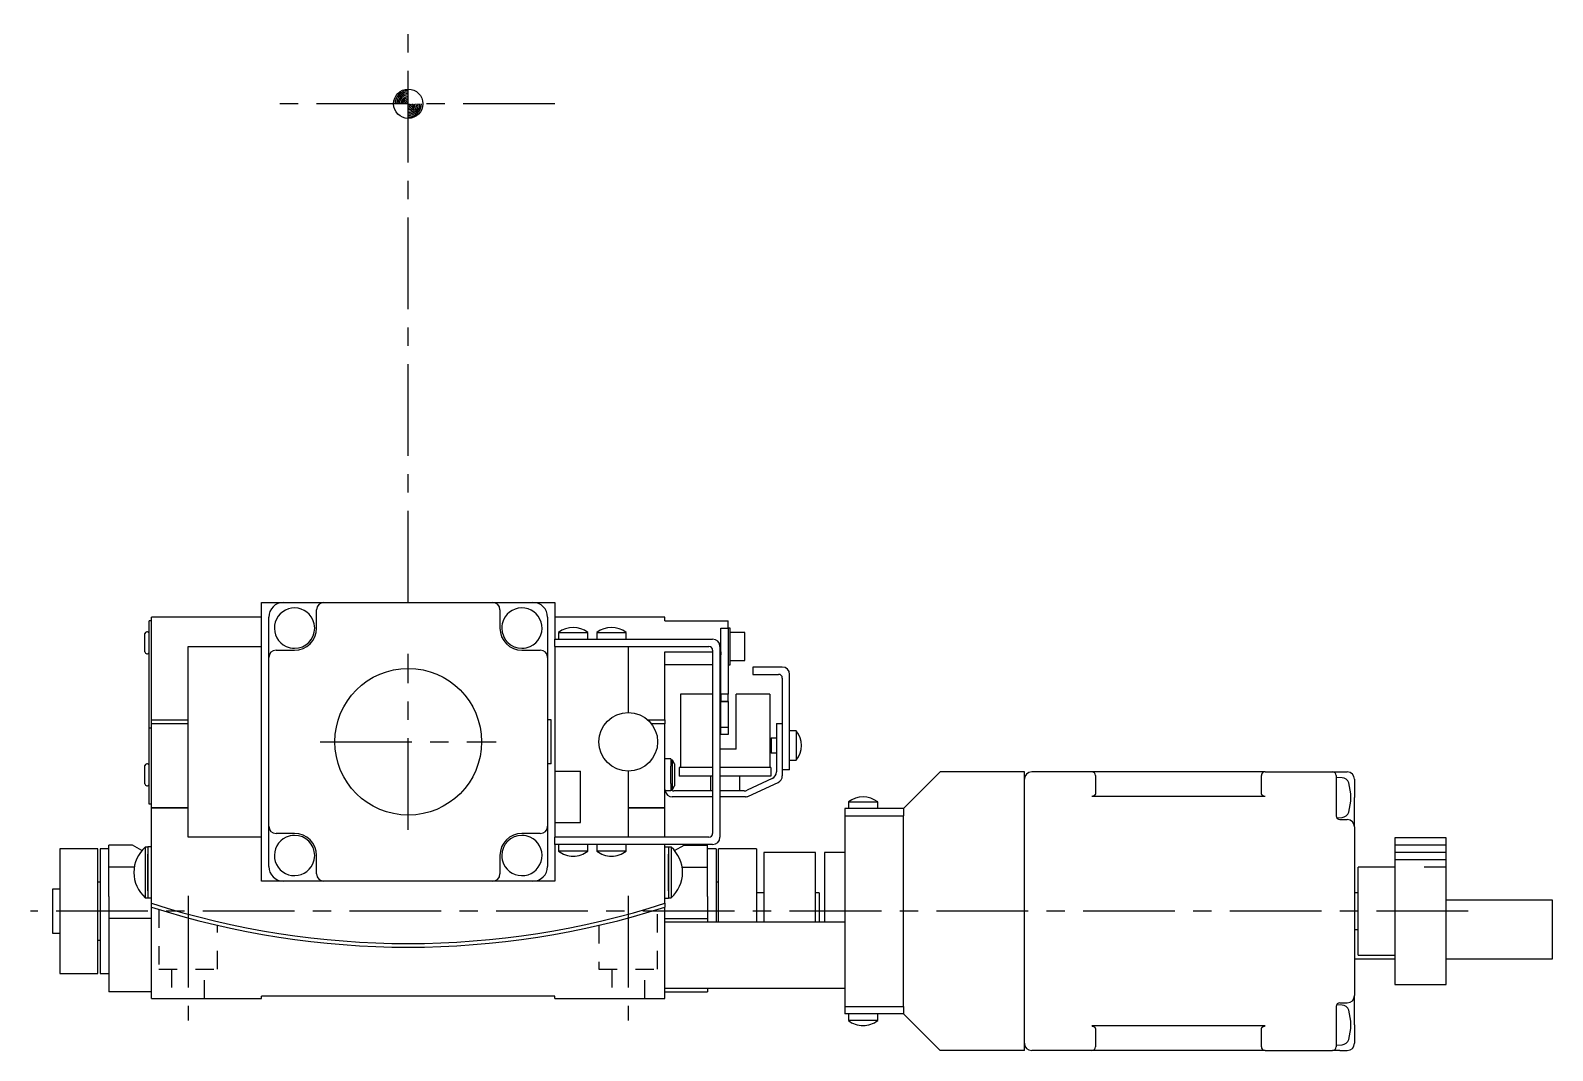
# Model space of a CAD drawing. Extents: x 124 to 838, y 27 to 513.
# Drawn here: x 207.3 to 414.7, y 64.5 to 203.6 of the extents above; entities that cross this region are included whole.
import ezdxf

# ---------------------------------------------------------------- set-up
doc = ezdxf.new("R2010")
doc.units = 0
doc.header["$LTSCALE"] = 10
doc.linetypes.add('CENTER', pattern=[2, 1.25, -0.25, 0.25, -0.25])
doc.linetypes.add('DOT', pattern=[0.5, 0.25, -0.25])
for name, color, linetype in [('1', 7, 'CONTINUOUS'), ('11', 7, 'CONTINUOUS'), ('2', 7, 'CONTINUOUS')]:
    doc.layers.add(name, color=color, linetype=linetype)

msp = doc.modelspace()

# ---------------------------------------------------------------- linework, layer by layer
at = {"layer": '1', "color": 7, "linetype": 'CONTINUOUS'}
for p, q in [((238.750001, 87.55), (238.750001, 125.55)), ((238.750001, 125.55), (241.750001, 125.55)), ((241.750001, 125.55), (245.835787, 125.55)), ((241.750001, 125.55), (243.101769, 125.55)), ((245.835787, 125.55), (247.250001, 125.55)), ((246.250001, 122.05), (246.250001, 124.55)), ((247.250001, 125.55), (270.250001, 125.55)), ((270.250001, 125.55), (271.664215, 125.55)), ((271.250001, 124.55), (271.250001, 122.05)), ((271.664215, 125.55), (275.750001, 125.55)), ((274.398233, 125.55), (275.750001, 125.55)), ((275.750001, 125.55), (278.750001, 125.55)), ((278.750001, 125.55), (278.750001, 120.55)), ((223.750001, 123.05), (223.450001, 123.05)), ((223.450001, 121.05), (223.450001, 123.05)), ((223.750001, 109.55), (223.750001, 123.55)), ((238.750001, 123.55), (223.750001, 123.55)), ((239.750001, 119.464214), (239.750001, 123.55)), ((239.750001, 122.198232), (239.750001, 123.55)), ((277.750001, 123.55), (277.750001, 119.464214)), ((277.750001, 123.55), (277.750001, 122.198232)), ((293.750001, 123.55), (278.750001, 123.55)), ((293.750001, 123.05), (293.750001, 123.55)), ((293.750001, 123.05), (302.350001, 123.05)), ((302.350001, 122.05), (302.350001, 123.05)), ((222.850001, 119.158407), (222.850001, 121.3)), ((223.200001, 121.55), (223.100001, 121.55)), ((223.450001, 110.696213), (223.450001, 121.05)), ((278.750001, 119.55), (278.750001, 120.55)), ((278.750001, 120.55), (300.250001, 120.55)), ((279.250001, 121.447999), (281.250001, 121.447999)), ((279.250001, 121.447999), (279.250001, 120.55)), ((281.250001, 121.447999), (283.250001, 121.447999)), ((283.250001, 120.55), (283.250001, 121.447999)), ((284.450001, 121.447999), (286.450001, 121.447999)), ((284.450001, 121.447999), (284.450001, 120.55)), ((286.450001, 121.447999), (288.450001, 121.447999)), ((288.450001, 120.55), (288.450001, 121.447999)), ((301.350001, 122.05), (302.350001, 122.05)), ((301.350001, 118.81327), (301.350001, 122.05)), ((302.350001, 122.05), (302.350001, 113.05)), ((302.650001, 122.05), (302.350001, 122.05)), ((302.650001, 119.55), (302.650001, 122.05)), ((304.650001, 121.45), (302.650001, 121.45)), ((304.650001, 119.55), (304.650001, 121.45)), ((222.850001, 118.8), (222.850001, 119.158407)), ((223.100001, 118.55), (223.200001, 118.55)), ((228.750001, 119.55), (238.750001, 119.55)), ((228.750001, 93.55), (228.750001, 119.55)), ((239.750001, 118.05), (239.750001, 119.464214)), ((240.750001, 119.05), (243.250001, 119.05)), ((274.250001, 119.05), (276.750001, 119.05)), ((277.750001, 119.464214), (277.750001, 118.05)), ((278.750001, 119.55), (299.750001, 119.55)), ((278.750001, 119.55), (278.750001, 102.55)), ((288.750001, 119.55), (288.750001, 110.55)), ((293.750001, 118.81327), (300.250001, 118.81327)), ((293.750001, 109.55), (293.750001, 118.81327)), ((300.250001, 119.05), (300.250001, 94.05)), ((301.250001, 119.55), (301.250001, 93.55)), ((301.250001, 118.81327), (301.350001, 118.81327)), ((301.350001, 118.81327), (301.350001, 118.407718)), ((301.350001, 113.05), (301.350001, 118.407718)), ((302.650001, 117.05), (302.650001, 119.55)), ((304.650001, 117.65), (304.650001, 119.55)), ((239.750001, 95.05), (239.750001, 118.05)), ((277.750001, 118.05), (277.750001, 95.05)), ((300.250001, 117.05), (293.750001, 117.05)), ((301.350001, 117.05), (301.250001, 117.05)), ((302.350001, 117.05), (302.650001, 117.05)), ((302.650001, 117.65), (304.650001, 117.65)), ((305.750001, 116.75), (305.750001, 115.75)), ((309.750001, 116.75), (305.750001, 116.75)), ((305.750001, 115.75), (309.250001, 115.75)), ((309.750001, 115.25), (309.750001, 102.75)), ((310.750001, 102.75), (310.750001, 115.75)), ((295.850001, 113.05), (295.850001, 103.05)), ((300.250001, 113.05), (295.850001, 113.05)), ((302.350001, 113.05), (301.350001, 113.05)), ((301.350001, 113.05), (301.350001, 112.05)), ((301.350001, 112.05), (302.350001, 112.05)), ((302.350001, 112.05), (301.350001, 112.05)), ((301.350001, 108.55), (301.350001, 112.05)), ((302.350001, 112.05), (302.350001, 113.05)), ((302.350001, 112.05), (302.350001, 108.55)), ((303.450001, 105.55), (303.450001, 113.05)), ((308.050001, 113.05), (303.450001, 113.05)), ((308.050001, 113.05), (308.050001, 103.05)), ((223.450001, 108.83433), (223.450001, 110.696213)), ((223.450001, 108.413613), (223.450001, 108.83433)), ((223.450001, 106.413613), (223.450001, 108.413613)), ((223.750001, 108.413613), (223.450001, 108.413613)), ((223.750001, 109.00859), (223.750001, 109.55)), ((223.750001, 109.55), (228.750001, 109.55)), ((223.750001, 97.55), (223.750001, 109.00859)), ((228.750001, 109.00859), (223.750001, 109.00859)), ((278.250001, 109.55), (277.750001, 109.55)), ((278.250001, 103.55), (278.250001, 109.55)), ((291.395752, 109.55), (293.750001, 109.55)), ((293.750001, 109.00859), (291.905209, 109.00859)), ((293.750001, 109.55), (293.750001, 109.00859)), ((293.750001, 97.55), (293.750001, 109.00859)), ((301.350001, 108.55), (302.350001, 108.55)), ((301.350001, 107.55), (301.350001, 108.55)), ((302.350001, 108.55), (302.350001, 107.55)), ((308.950001, 109.05), (308.950001, 102.435003)), ((308.950001, 109.05), (309.750001, 109.05)), ((311.648, 108.05), (310.750001, 108.05)), ((311.648, 108.05), (311.648, 106.05)), ((223.450001, 100.05), (223.450001, 106.413613)), ((302.350001, 107.55), (301.350001, 107.55)), ((308.250001, 107.05), (308.050001, 106.85)), ((308.250001, 107.05), (308.250001, 106.05)), ((308.950001, 107.05), (308.250001, 107.05)), ((308.250001, 106.05), (308.250001, 105.05)), ((311.648, 106.05), (311.648, 104.05)), ((294.550001, 104.25), (293.750001, 104.25)), ((294.550001, 104.25), (294.550001, 103.25)), ((294.761326, 104.05), (294.550001, 104.05)), ((294.761326, 100.05), (294.761326, 104.05)), ((295.050001, 103.55), (294.761326, 104.05)), ((303.450001, 105.55), (301.250001, 105.55)), ((308.050001, 105.25), (308.250001, 105.05)), ((308.250001, 105.05), (308.950001, 105.05)), ((310.750001, 104.05), (311.648, 104.05)), ((222.850001, 101.158407), (222.850001, 103.3)), ((223.200001, 103.55), (223.100001, 103.55)), ((278.250001, 103.55), (277.750001, 103.55)), ((278.750001, 102.55), (282.250001, 102.55)), ((278.750001, 102.55), (278.750001, 95.55)), ((282.250001, 95.55), (282.250001, 102.55)), ((288.750001, 102.55), (288.750001, 93.55)), ((294.550001, 100.85), (294.550001, 103.25)), ((295.050001, 103.55), (295.050001, 100.55)), ((295.700001, 103.05), (295.700001, 101.85)), ((300.250001, 103.05), (295.700001, 103.05)), ((300.250001, 101.85), (295.700001, 101.85)), ((299.950001, 101.85), (299.950001, 99.85)), ((308.200001, 103.05), (301.250001, 103.05)), ((308.200001, 101.85), (301.250001, 101.85)), ((303.950001, 99.85), (303.950001, 101.85)), ((308.200001, 103.05), (308.200001, 101.85)), ((310.750001, 102.75), (309.750001, 102.75)), ((309.750001, 102.75), (309.750001, 101.925347)), ((331.250001, 102.45), (326.250001, 97.45)), ((342.750001, 102.45), (331.250001, 102.45)), ((342.750001, 64.45), (342.750001, 102.45)), ((351.950001, 102.45), (343.750001, 102.45)), ((375.550001, 102.45), (351.950001, 102.45)), ((352.450001, 101.95), (352.450001, 100.45)), ((375.050001, 100.45), (375.050001, 101.95)), ((375.550001, 102.45), (384.750001, 102.45)), ((384.750001, 102.45), (385.750001, 102.45)), ((385.250001, 101.95), (385.250001, 100.45)), ((386.053725, 101.657879), (385.250001, 101.7)), ((385.750001, 102.45), (386.750001, 102.45)), ((222.850001, 100.8), (222.850001, 101.158407)), ((223.100001, 100.55), (223.200001, 100.55)), ((223.450001, 98.05), (223.450001, 100.05)), ((293.750001, 100.05), (293.770205, 99.85)), ((294.550001, 99.85), (293.770205, 99.85)), ((294.550001, 100.85), (294.550001, 99.85)), ((294.550001, 100.05), (294.761326, 100.05)), ((294.761326, 100.05), (295.050001, 100.55)), ((300.250001, 99.85), (294.950001, 99.85)), ((304.550951, 99.85), (301.250001, 99.85)), ((308.372619, 101.528695), (304.973569, 99.943692)), ((305.150925, 99.143692), (309.172619, 101.019039)), ((352.450001, 100.45), (352.450001, 99.598232)), ((375.050001, 99.598232), (375.050001, 100.45)), ((385.250001, 100.45), (385.250001, 96.364214)), ((387.750001, 101.45), (387.750001, 98.95)), ((223.750001, 98.05), (223.450001, 98.05)), ((228.750001, 97.55), (223.750001, 97.55)), ((223.750001, 84.530506), (223.750001, 97.55)), ((223.750001, 97.55), (228.750001, 97.55)), ((288.750001, 97.55), (293.750001, 97.55)), ((293.750001, 97.55), (288.750001, 97.55)), ((293.750001, 93.55), (293.750001, 97.55)), ((300.250001, 99.05), (294.750001, 99.05)), ((304.728306, 99.05), (301.250001, 99.05)), ((318.750001, 98.347999), (322.750001, 98.347999)), ((318.750001, 98.347999), (318.750001, 97.45)), ((322.750001, 97.45), (322.750001, 98.347999)), ((351.974535, 99.098835), (351.950001, 99.098232)), ((375.550001, 99.098232), (351.950001, 99.098232)), ((351.99901, 99.10064), (351.974535, 99.098835)), ((352.023366, 99.103644), (351.99901, 99.10064)), ((352.047546, 99.10784), (352.023366, 99.103644)), ((352.071491, 99.113217), (352.047546, 99.10784)), ((352.095143, 99.119762), (352.071491, 99.113217)), ((352.118446, 99.12746), (352.095143, 99.119762)), ((352.141343, 99.136293), (352.118446, 99.12746)), ((352.163779, 99.146238), (352.141343, 99.136293)), ((352.185699, 99.157272), (352.163779, 99.146238)), ((352.207052, 99.169368), (352.185699, 99.157272)), ((352.227786, 99.182497), (352.207052, 99.169368)), ((352.247851, 99.196629), (352.227786, 99.182497)), ((352.267198, 99.211727), (352.247851, 99.196629)), ((352.285781, 99.227757), (352.267198, 99.211727)), ((352.303554, 99.244679), (352.285781, 99.227757)), ((352.320477, 99.262453), (352.303554, 99.244679)), ((352.336506, 99.281036), (352.320477, 99.262453)), ((352.351605, 99.300383), (352.336506, 99.281036)), ((352.365736, 99.320447), (352.351605, 99.300383)), ((352.378865, 99.341181), (352.365736, 99.320447)), ((352.390962, 99.362534), (352.378865, 99.341181)), ((352.401996, 99.384455), (352.390962, 99.362534)), ((352.411941, 99.406891), (352.401996, 99.384455)), ((352.420773, 99.429787), (352.411941, 99.406891)), ((352.428471, 99.45309), (352.420773, 99.429787)), ((352.435017, 99.476742), (352.428471, 99.45309)), ((352.440394, 99.500687), (352.435017, 99.476742)), ((352.444589, 99.524867), (352.440394, 99.500687)), ((352.447593, 99.549224), (352.444589, 99.524867)), ((352.449399, 99.573698), (352.447593, 99.549224)), ((352.450001, 99.598232), (352.449399, 99.573698)), ((375.050603, 99.573698), (375.050001, 99.598232)), ((375.052409, 99.549224), (375.050603, 99.573698)), ((375.055413, 99.524867), (375.052409, 99.549224)), ((375.059608, 99.500687), (375.055413, 99.524867)), ((375.064985, 99.476742), (375.059608, 99.500687)), ((375.071531, 99.45309), (375.064985, 99.476742)), ((375.079229, 99.429787), (375.071531, 99.45309)), ((375.088061, 99.406891), (375.079229, 99.429787)), ((375.098006, 99.384455), (375.088061, 99.406891)), ((375.10904, 99.362534), (375.098006, 99.384455)), ((375.121137, 99.341181), (375.10904, 99.362534)), ((375.134266, 99.320447), (375.121137, 99.341181)), ((375.148397, 99.300383), (375.134266, 99.320447)), ((375.163496, 99.281036), (375.148397, 99.300383)), ((375.179525, 99.262453), (375.163496, 99.281036)), ((375.196448, 99.244679), (375.179525, 99.262453)), ((375.214222, 99.227757), (375.196448, 99.244679)), ((375.232804, 99.211727), (375.214222, 99.227757)), ((375.252151, 99.196629), (375.232804, 99.211727)), ((375.272216, 99.182497), (375.252151, 99.196629)), ((375.29295, 99.169368), (375.272216, 99.182497)), ((375.314303, 99.157272), (375.29295, 99.169368)), ((375.336223, 99.146238), (375.314303, 99.157272)), ((375.358659, 99.136293), (375.336223, 99.146238)), ((375.381556, 99.12746), (375.358659, 99.136293)), ((375.404859, 99.119762), (375.381556, 99.12746)), ((375.428511, 99.113217), (375.404859, 99.119762)), ((375.452456, 99.10784), (375.428511, 99.113217)), ((375.476636, 99.103644), (375.452456, 99.10784)), ((375.500992, 99.10064), (375.476636, 99.103644)), ((375.525467, 99.098835), (375.500992, 99.10064)), ((375.550001, 99.098232), (375.525467, 99.098835)), ((387.750001, 94.95), (387.750001, 98.95)), ((278.750001, 95.55), (282.250001, 95.55)), ((278.750001, 95.55), (278.750001, 93.55)), ((318.250001, 97.45), (318.250001, 96.45)), ((326.250001, 97.45), (318.250001, 97.45)), ((318.250001, 96.45), (326.250001, 96.45)), ((318.250001, 96.45), (318.250001, 70.45)), ((326.250001, 97.45), (326.250001, 96.45)), ((326.250001, 70.45), (326.250001, 96.45)), ((385.315038, 96.203408), (386.053725, 96.242121)), ((385.750001, 95.95), (386.750001, 95.95)), ((238.750001, 93.55), (228.750001, 93.55)), ((239.750001, 93.635786), (239.750001, 95.05)), ((239.750001, 89.55), (239.750001, 93.635786)), ((243.250001, 94.05), (240.750001, 94.05)), ((276.750001, 94.05), (274.250001, 94.05)), ((277.750001, 95.05), (277.750001, 93.635786)), ((277.750001, 93.635786), (277.750001, 89.55)), ((299.750001, 93.55), (278.750001, 93.55)), ((278.750001, 92.55), (278.750001, 93.55)), ((387.750001, 94.95), (387.750001, 71.95)), ((393.250001, 93.45), (393.250001, 73.45)), ((400.250001, 93.45), (393.250001, 93.45)), ((400.250001, 73.45), (400.250001, 93.45)), ((211.250001, 91.95), (211.250001, 83.45)), ((216.450001, 91.95), (211.250001, 91.95)), ((216.450001, 83.45), (216.450001, 91.95)), ((216.750001, 91.95), (216.750001, 74.95)), ((217.950001, 91.95), (216.750001, 91.95)), ((221.151925, 92.45), (217.950001, 92.45)), ((217.950001, 89.45), (217.950001, 92.45)), ((222.436407, 91.708404), (221.151925, 92.45)), ((223.250002, 92.189457), (222.907388, 92.189457)), ((222.907388, 92.189457), (222.907388, 85.289457)), ((223.750002, 92.248001), (223.250002, 92.248001)), ((223.250002, 92.248001), (223.250002, 92.239459)), ((223.250002, 92.248001), (223.250002, 92.239459)), ((223.750002, 92.239459), (223.250002, 92.239459)), ((223.250002, 92.239459), (223.250002, 85.239459)), ((223.250002, 92.239459), (223.250002, 92.189457)), ((223.250002, 92.189457), (223.250002, 91.239459)), ((223.250002, 92.189457), (223.250002, 85.289457)), ((300.250001, 92.55), (278.750001, 92.55)), ((278.750001, 92.55), (278.750001, 87.55)), ((279.250001, 92.55), (279.250001, 91.652001)), ((281.268114, 91.652001), (279.250001, 91.652001)), ((283.250001, 91.652001), (281.268114, 91.652001)), ((283.250001, 91.652001), (283.250001, 92.55)), ((284.450001, 92.55), (284.450001, 91.652001)), ((286.468114, 91.652001), (284.450001, 91.652001)), ((288.450001, 91.652001), (286.468114, 91.652001)), ((288.450001, 91.652001), (288.450001, 92.55)), ((293.75, 92.248001), (294.25, 92.248001)), ((293.750001, 84.530506), (293.750001, 92.55)), ((293.750002, 92.239459), (294.25, 92.239459)), ((294.25, 92.248001), (294.25, 92.239459)), ((294.25, 92.248001), (294.25, 92.239459)), ((294.25, 92.239459), (294.25, 85.239459)), ((294.25, 92.239459), (294.25, 92.189457)), ((294.25, 92.189457), (294.25, 91.239459)), ((294.592614, 92.189457), (294.25, 92.189457)), ((294.25, 92.189457), (294.25, 85.289457)), ((294.592614, 92.189457), (294.592614, 85.289457)), ((295.063595, 91.708404), (296.348077, 92.45)), ((296.348077, 92.45), (299.550001, 92.45)), ((299.550001, 89.45), (299.550001, 92.45)), ((300.750001, 91.95), (299.550001, 91.95)), ((300.750001, 91.95), (300.750001, 81.95)), ((301.050001, 83.45), (301.050001, 91.95)), ((306.250001, 91.95), (301.050001, 91.95)), ((306.250001, 91.95), (306.250001, 83.45)), ((307.250001, 91.45), (307.250001, 81.95)), ((314.250001, 91.45), (307.250001, 91.45)), ((314.250001, 81.95), (314.250001, 91.45)), ((315.500001, 91.45), (315.500001, 81.95)), ((318.250001, 91.45), (315.500001, 91.45)), ((217.950001, 85.45), (217.950001, 89.45)), ((221.405211, 89.45), (217.950001, 89.45)), ((223.250002, 88.839459), (223.250002, 91.239459)), ((239.750001, 89.55), (239.750001, 90.901768)), ((246.250001, 88.55), (246.250001, 91.05)), ((271.250001, 91.05), (271.250001, 88.55)), ((277.750001, 90.901768), (277.750001, 89.55)), ((294.25, 88.839459), (294.25, 91.239459)), ((296.094791, 89.45), (299.550001, 89.45)), ((299.550001, 85.45), (299.550001, 89.45)), ((388.250001, 77.45), (388.250001, 89.45)), ((393.250001, 89.45), (388.250001, 89.45)), ((216.750001, 87.4), (216.450001, 87.4)), ((223.250002, 86.239459), (223.250002, 88.839459)), ((241.750001, 87.55), (238.750001, 87.55)), ((245.835787, 87.55), (241.750001, 87.55)), ((243.101769, 87.55), (241.750001, 87.55)), ((247.250001, 87.55), (245.835787, 87.55)), ((270.250001, 87.55), (247.250001, 87.55)), ((271.664215, 87.55), (270.250001, 87.55)), ((275.750001, 87.55), (271.664215, 87.55)), ((275.750001, 87.55), (274.398233, 87.55)), ((278.750001, 87.55), (275.750001, 87.55)), ((294.25, 86.239459), (294.25, 88.839459)), ((301.050001, 87.4), (300.750001, 87.4)), ((210.250001, 86.45), (210.250001, 80.45)), ((211.250001, 86.45), (210.250001, 86.45)), ((217.950001, 85.45), (217.950001, 82.45)), ((222.907388, 85.289457), (223.250002, 85.289457)), ((223.250002, 86.239459), (223.250002, 85.289457)), ((223.250002, 85.289457), (223.250002, 85.239459)), ((223.750001, 85.239459), (223.250002, 85.239459)), ((293.750001, 85.239459), (294.25, 85.239459)), ((294.25, 86.239459), (294.25, 85.289457)), ((294.25, 85.289457), (294.25, 85.239459)), ((294.25, 85.289457), (294.592614, 85.289457)), ((299.550001, 85.45), (299.550001, 82.45)), ((307.250001, 85.95), (306.250001, 85.95)), ((314.750001, 85.95), (314.250001, 85.95)), ((314.750001, 85.95), (314.750001, 81.95)), ((388.250001, 85.95), (387.750001, 85.95)), ((211.250001, 83.45), (211.250001, 74.95)), ((216.450001, 74.95), (216.450001, 83.45)), ((223.750001, 84.005488), (223.750001, 84.530506)), ((223.750001, 71.55), (223.750001, 84.005488)), ((293.750001, 84.530506), (293.750001, 84.005488)), ((293.750001, 71.55), (293.750001, 84.005488)), ((301.050001, 81.95), (301.050001, 83.45)), ((306.250001, 83.45), (306.250001, 81.95)), ((414.749999, 84.95), (400.250001, 84.95)), ((414.749999, 76.95), (414.749999, 84.95)), ((217.950001, 82.45), (217.950001, 72.45)), ((223.750001, 82.45), (217.950001, 82.45)), ((293.750001, 82.45), (299.550001, 82.45)), ((318.250001, 81.95), (293.750001, 81.95)), ((299.550001, 82.45), (299.550001, 81.95)), ((387.750001, 80.95), (388.250001, 80.95)), ((210.250001, 80.45), (211.250001, 80.45)), ((216.450001, 79.5), (216.750001, 79.5)), ((387.750001, 76.95), (393.250001, 76.95)), ((388.250001, 77.45), (393.250001, 77.45)), ((400.250001, 76.95), (414.749999, 76.95)), ((211.250001, 74.95), (216.450001, 74.95)), ((216.750001, 74.95), (217.950001, 74.95)), ((293.750001, 72.95), (318.250001, 72.95)), ((299.550001, 72.95), (299.550001, 72.45)), ((393.250001, 73.45), (400.250001, 73.45)), ((223.750001, 72.45), (217.950001, 72.45)), ((223.750001, 71.55), (238.750001, 71.55)), ((278.750001, 71.85), (238.750001, 71.85)), ((238.750001, 71.55), (238.750001, 71.85)), ((278.750001, 71.55), (278.750001, 71.85)), ((278.750001, 71.55), (293.750001, 71.55)), ((293.750001, 72.45), (299.550001, 72.45)), ((386.053725, 70.657879), (385.315038, 70.696592)), ((385.750001, 70.95), (386.750001, 70.95)), ((387.750001, 67.95), (387.750001, 71.95)), ((318.250001, 70.45), (326.250001, 70.45)), ((318.250001, 70.45), (318.250001, 69.45)), ((326.250001, 69.45), (318.250001, 69.45)), ((318.750001, 69.45), (318.750001, 68.552001)), ((322.750001, 68.552001), (318.750001, 68.552001)), ((322.750001, 68.552001), (322.750001, 69.45)), ((326.250001, 70.45), (326.250001, 69.45)), ((326.250001, 69.45), (331.250001, 64.45)), ((385.250001, 70.535786), (385.250001, 66.45)), ((375.550001, 67.801768), (351.950001, 67.801768)), ((351.950001, 67.801768), (351.974535, 67.801165)), ((351.974535, 67.801165), (351.99901, 67.79936)), ((351.99901, 67.79936), (352.023366, 67.796356)), ((352.023366, 67.796356), (352.047546, 67.79216)), ((352.047546, 67.79216), (352.071491, 67.786783)), ((352.071491, 67.786783), (352.095143, 67.780238)), ((352.095143, 67.780238), (352.118446, 67.77254)), ((352.118446, 67.77254), (352.141343, 67.763707)), ((352.141343, 67.763707), (352.163779, 67.753762)), ((352.163779, 67.753762), (352.185699, 67.742728)), ((352.185699, 67.742728), (352.207052, 67.730632)), ((352.207052, 67.730632), (352.227786, 67.717503)), ((352.227786, 67.717503), (352.247851, 67.703371)), ((352.247851, 67.703371), (352.267198, 67.688273)), ((352.267198, 67.688273), (352.285781, 67.672243)), ((352.285781, 67.672243), (352.303554, 67.655321)), ((352.303554, 67.655321), (352.320477, 67.637547)), ((352.320477, 67.637547), (352.336506, 67.618964)), ((352.336506, 67.618964), (352.351605, 67.599617)), ((352.351605, 67.599617), (352.365736, 67.579553)), ((352.365736, 67.579553), (352.378865, 67.558819)), ((352.378865, 67.558819), (352.390962, 67.537466)), ((352.390962, 67.537466), (352.401996, 67.515545)), ((352.401996, 67.515545), (352.411941, 67.493109)), ((352.411941, 67.493109), (352.420773, 67.470213)), ((352.420773, 67.470213), (352.428471, 67.44691)), ((352.428471, 67.44691), (352.435017, 67.423258)), ((352.435017, 67.423258), (352.440394, 67.399313)), ((352.440394, 67.399313), (352.444589, 67.375133)), ((352.444589, 67.375133), (352.447593, 67.350776)), ((352.447593, 67.350776), (352.449399, 67.326302)), ((352.449399, 67.326302), (352.450001, 67.301768)), ((352.450001, 67.301768), (352.450001, 66.45)), ((352.450001, 66.45), (352.450001, 64.95)), ((375.050001, 67.301768), (375.050603, 67.326302)), ((375.050001, 66.45), (375.050001, 67.301768)), ((375.050001, 64.95), (375.050001, 66.45)), ((375.050603, 67.326302), (375.052409, 67.350776)), ((375.052409, 67.350776), (375.055413, 67.375133)), ((375.055413, 67.375133), (375.059608, 67.399313)), ((375.059608, 67.399313), (375.064985, 67.423258)), ((375.064985, 67.423258), (375.071531, 67.44691)), ((375.071531, 67.44691), (375.079229, 67.470213)), ((375.079229, 67.470213), (375.088061, 67.493109)), ((375.088061, 67.493109), (375.098006, 67.515545)), ((375.098006, 67.515545), (375.10904, 67.537466)), ((375.10904, 67.537466), (375.121137, 67.558819)), ((375.121137, 67.558819), (375.134266, 67.579553)), ((375.134266, 67.579553), (375.148397, 67.599617)), ((375.148397, 67.599617), (375.163496, 67.618964)), ((375.163496, 67.618964), (375.179525, 67.637547)), ((375.179525, 67.637547), (375.196448, 67.655321)), ((375.196448, 67.655321), (375.214222, 67.672243)), ((375.214222, 67.672243), (375.232804, 67.688273)), ((375.232804, 67.688273), (375.252151, 67.703371)), ((375.252151, 67.703371), (375.272216, 67.717503)), ((375.272216, 67.717503), (375.29295, 67.730632)), ((375.29295, 67.730632), (375.314303, 67.742728)), ((375.314303, 67.742728), (375.336223, 67.753762)), ((375.336223, 67.753762), (375.358659, 67.763707)), ((375.358659, 67.763707), (375.381556, 67.77254)), ((375.381556, 67.77254), (375.404859, 67.780238)), ((375.404859, 67.780238), (375.428511, 67.786783)), ((375.428511, 67.786783), (375.452456, 67.79216)), ((375.452456, 67.79216), (375.476636, 67.796356)), ((375.476636, 67.796356), (375.500992, 67.79936)), ((375.500992, 67.79936), (375.525467, 67.801165)), ((375.525467, 67.801165), (375.550001, 67.801768)), ((385.250001, 66.45), (385.250001, 64.95)), ((387.750001, 67.95), (387.750001, 65.45)), ((342.750001, 64.45), (331.250001, 64.45)), ((351.950001, 64.45), (343.750001, 64.45)), ((375.550001, 64.45), (351.950001, 64.45)), ((375.550001, 64.45), (384.750001, 64.45)), ((385.750001, 64.45), (384.750001, 64.45)), ((385.250001, 65.2), (386.053725, 65.242121)), ((385.750001, 64.45), (386.750001, 64.45))]:
    msp.add_line(p, q, dxfattribs=at)
at = {"layer": '1', "color": 4, "linetype": 'DOT'}
for p, q in [((224.750001, 83.690999), (224.750001, 75.55)), ((292.750001, 75.55), (292.750001, 83.690763)), ((232.750001, 75.55), (232.750001, 81.527875)), ((284.750001, 81.527681), (284.750001, 75.55)), ((224.750001, 75.55), (232.750001, 75.55)), ((226.500001, 75.55), (226.500001, 71.55)), ((231.000001, 71.55), (231.000001, 75.55)), ((284.750001, 75.55), (292.750001, 75.55)), ((286.500001, 75.55), (286.500001, 71.55)), ((291.000001, 71.55), (291.000001, 75.55))]:
    msp.add_line(p, q, dxfattribs=at)
at = {"layer": '1', "color": 7, "linetype": 'CONTINUOUS'}
for centre, radius in [((258.750001, 193.55), 2), ((258.750001, 106.55), 10), ((288.750001, 106.55), 4)]:
    msp.add_circle(centre, radius, dxfattribs=at)
for centre, radius, start, end in [((258.750001, 193.55), 1.8, 90, 180), ((258.750001, 193.55), 1.6, 90, 180), ((258.750001, 193.55), 1.4, 90, 179.999955), ((258.750001, 193.55), 1.2, 90, 179.99997), ((258.750001, 193.55), 1, 90, 179.999964), ((258.749999, 193.550002), 0.799999, 89.999799, 180.000086), ((258.750001, 193.55), 0.6, 89.99994, 180), ((258.750001, 193.55), 0.4, 90, 180), ((258.750001, 193.55), 0.2, 90, 180), ((258.750001, 193.55), 0.6, 269.99994, 0), ((258.750001, 193.55), 1.8, 270, 0), ((258.750001, 193.55), 1.6, 270, 0), ((258.750001, 193.55), 0.4, 270, 0), ((258.750001, 193.55), 0.2, 270, 0), ((258.750001, 193.55), 1.2, 270, 359.99997), ((258.750001, 193.55), 1.4, 270, 359.999955), ((258.750001, 193.55), 1, 270, 359.999964), ((258.749999, 193.550002), 0.799999, 270.000201, 359.999914), ((241.750001, 123.55), 2, 90, 180), ((243.250001, 122.05), 2.75, 24.619977, 245.380023), ((247.250001, 124.55), 1, 90, 180), ((270.250001, 124.55), 1, 0, 90), ((274.250001, 122.05), 2.75, 294.619977, 155.380023), ((275.750001, 123.55), 2, 0, 90), ((243.246862, 122.057501), 2.749741, 359.843704, 24.450642), ((274.261415, 122.05572), 2.758011, 155.586828, 180.118826), ((223.100001, 121.3), 0.25, 90, 180), ((223.200001, 121.3), 0.25, 0, 90), ((243.250001, 122.05), 3, 270, 0), ((243.250001, 122.05), 2.746592, 270, 0), ((274.250001, 122.05), 3, 180, 270), ((274.250001, 122.05), 2.746592, 180, 270), ((281.250001, 118.95), 3.2, 51.317813, 128.682187), ((286.450001, 118.95), 3.2, 51.317813, 128.682187), ((300.250001, 119.55), 1, 0, 90), ((223.100001, 118.8), 0.25, 180, 270), ((223.200001, 118.8), 0.25, 270, 0), ((240.750001, 118.05), 1, 90, 180), ((243.244281, 122.061412), 2.75801, 245.586822, 270.118832), ((274.257502, 122.053139), 2.749741, 269.843704, 294.450642), ((276.750001, 118.05), 1, 0, 90), ((299.750001, 119.05), 0.5, 0, 90), ((309.750001, 115.75), 1, 0, 90), ((309.250001, 115.25), 0.5, 0, 90), ((309.150001, 106.05), 3.2, 321.317813, 38.682187), ((223.100001, 103.3), 0.25, 90, 180), ((223.200001, 103.3), 0.25, 0, 90), ((307.950001, 102.435003), 1, 295, 0), ((308.750001, 101.925347), 1, 295, 0), ((343.750001, 101.45), 1, 90, 180), ((351.950001, 101.95), 0.5, 0, 90), ((375.550001, 101.95), 0.5, 90, 180), ((384.750001, 101.95), 0.5, 0, 90), ((386.750001, 101.45), 1, 0, 90), ((223.100001, 100.8), 0.25, 180, 270), ((223.200001, 100.8), 0.25, 270, 0), ((294.750001, 100.05), 1, 191.536959, 270), ((294.950001, 100.25), 0.4, 210, 270), ((304.550951, 100.85), 1, 270, 295), ((386.001389, 100.659249), 1, 16.551336, 87.000028), ((380.250001, 98.95), 7, 343.448632, 16.551368), ((304.728306, 100.05), 1, 270, 295), ((320.750001, 95.85), 3.2, 51.317813, 128.682187), ((385.750001, 96.45), 0.5, 180, 270), ((386.001389, 97.240751), 1, 272.999972, 343.448664), ((386.750001, 94.95), 1, 0, 90), ((240.750001, 95.05), 1, 180, 270), ((243.250001, 91.05), 2.75, 114.619977, 335.380023), ((243.242477, 91.046967), 2.749634, 89.843221, 114.451125), ((243.250001, 91.05), 3, 0, 90), ((243.250001, 91.05), 2.746592, 0, 90), ((274.250001, 91.05), 3, 90, 180), ((274.250001, 91.05), 2.746592, 90, 180), ((274.250001, 91.05), 2.75, 204.619977, 65.380023), ((274.255697, 91.038474), 2.758123, 65.587333, 90.118321), ((276.750001, 95.05), 1, 270, 0), ((299.750001, 94.05), 0.5, 270, 0), ((300.250001, 93.55), 1, 270, 0), ((225.950002, 88.739457), 4.6, 131.409622, 228.590378), ((281.250001, 94.15), 3.2, 231.317813, 270), ((281.250001, 94.15), 3.2, 270, 308.682187), ((286.450001, 94.15), 3.2, 231.317813, 270), ((286.450001, 94.15), 3.2, 270, 308.682187), ((291.55, 88.739457), 4.6, 311.409622, 48.590378), ((241.750001, 89.55), 2, 180, 270), ((243.238475, 91.044304), 2.758123, 335.587333, 0.118321), ((274.253034, 91.042476), 2.749634, 179.843221, 204.451125), ((275.750001, 89.55), 2, 270, 0), ((247.250001, 88.55), 1, 180, 270), ((270.250001, 88.55), 1, 270, 0), ((258.750001, 193.55), 114.5, 252.20111, 287.79889), ((258.750001, 193.55), 115, 252.281068, 287.718932), ((385.750001, 70.45), 0.5, 90, 180), ((386.001389, 69.659249), 1, 16.551336, 87.000028), ((386.750001, 71.95), 1, 270, 0), ((320.750001, 71.05), 3.2, 231.317813, 270), ((320.750001, 71.05), 3.2, 270, 308.682187), ((380.250001, 67.95), 7, 343.448632, 16.551368), ((343.750001, 65.45), 1, 180, 270), ((351.950001, 64.95), 0.5, 270, 0), ((375.550001, 64.95), 0.5, 180, 270), ((384.750001, 64.95), 0.5, 270, 0), ((386.001389, 66.240751), 1, 272.999972, 343.448664), ((386.750001, 65.45), 1, 270, 0)]:
    msp.add_arc(centre, radius, start, end, dxfattribs=at)
at = {"layer": '11', "color": 4, "linetype": 'CENTER'}
for p, q in [((258.750001, 125.55), (258.750001, 203.55)), ((278.750001, 193.55), (238.750001, 193.55)), ((258.750001, 94.55), (258.750001, 118.55)), ((246.750001, 106.55), (270.750001, 106.55)), ((228.750001, 85.531983), (228.750001, 68.55)), ((288.750001, 85.531983), (288.750001, 68.55)), ((403.250001, 83.45), (207.250001, 83.45))]:
    msp.add_line(p, q, dxfattribs=at)
at = {"layer": '2', "color": 4, "linetype": 'CONTINUOUS'}
for p, q in [((400.250001, 92.45), (393.250001, 92.45)), ((400.250001, 91.45), (393.250001, 91.45)), ((400.250001, 90.45), (393.250001, 90.45)), ((400.250001, 89.45), (397.250001, 89.45))]:
    msp.add_line(p, q, dxfattribs=at)

doc.saveas('drawing.dxf')
